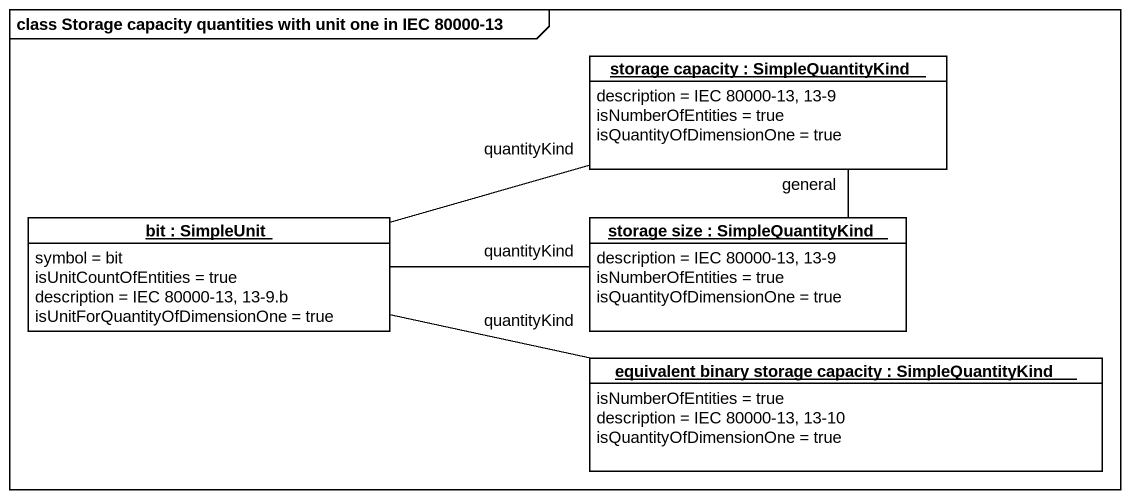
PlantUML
@startuml
mainframe class Storage capacity quantities with unit one in IEC 80000-13
hide circle
hide empty members
object "storage capacity : SimpleQuantityKind" as storage_capacity #FFFFFF {
  description = IEC 80000-13, 13-9
  isNumberOfEntities = true
  isQuantityOfDimensionOne = true
}
object "bit : SimpleUnit" as bit #FFFFFF {
  symbol = bit
  isUnitCountOfEntities = true
  description = IEC 80000-13, 13-9.b
  isUnitForQuantityOfDimensionOne = true
}
object "storage size : SimpleQuantityKind" as storage_size #FFFFFF {
  description = IEC 80000-13, 13-9
  isNumberOfEntities = true
  isQuantityOfDimensionOne = true
}
object "equivalent binary storage capacity : SimpleQuantityKind" as equivalent_binary_storage #FFFFFF {
  isNumberOfEntities = true
  description = IEC 80000-13, 13-10
  isQuantityOfDimensionOne = true
}
bit -right- storage_capacity : quantityKind
bit -right- storage_size : quantityKind
bit -right- equivalent_binary_storage : quantityKind
storage_size -up- storage_capacity : general
@enduml
